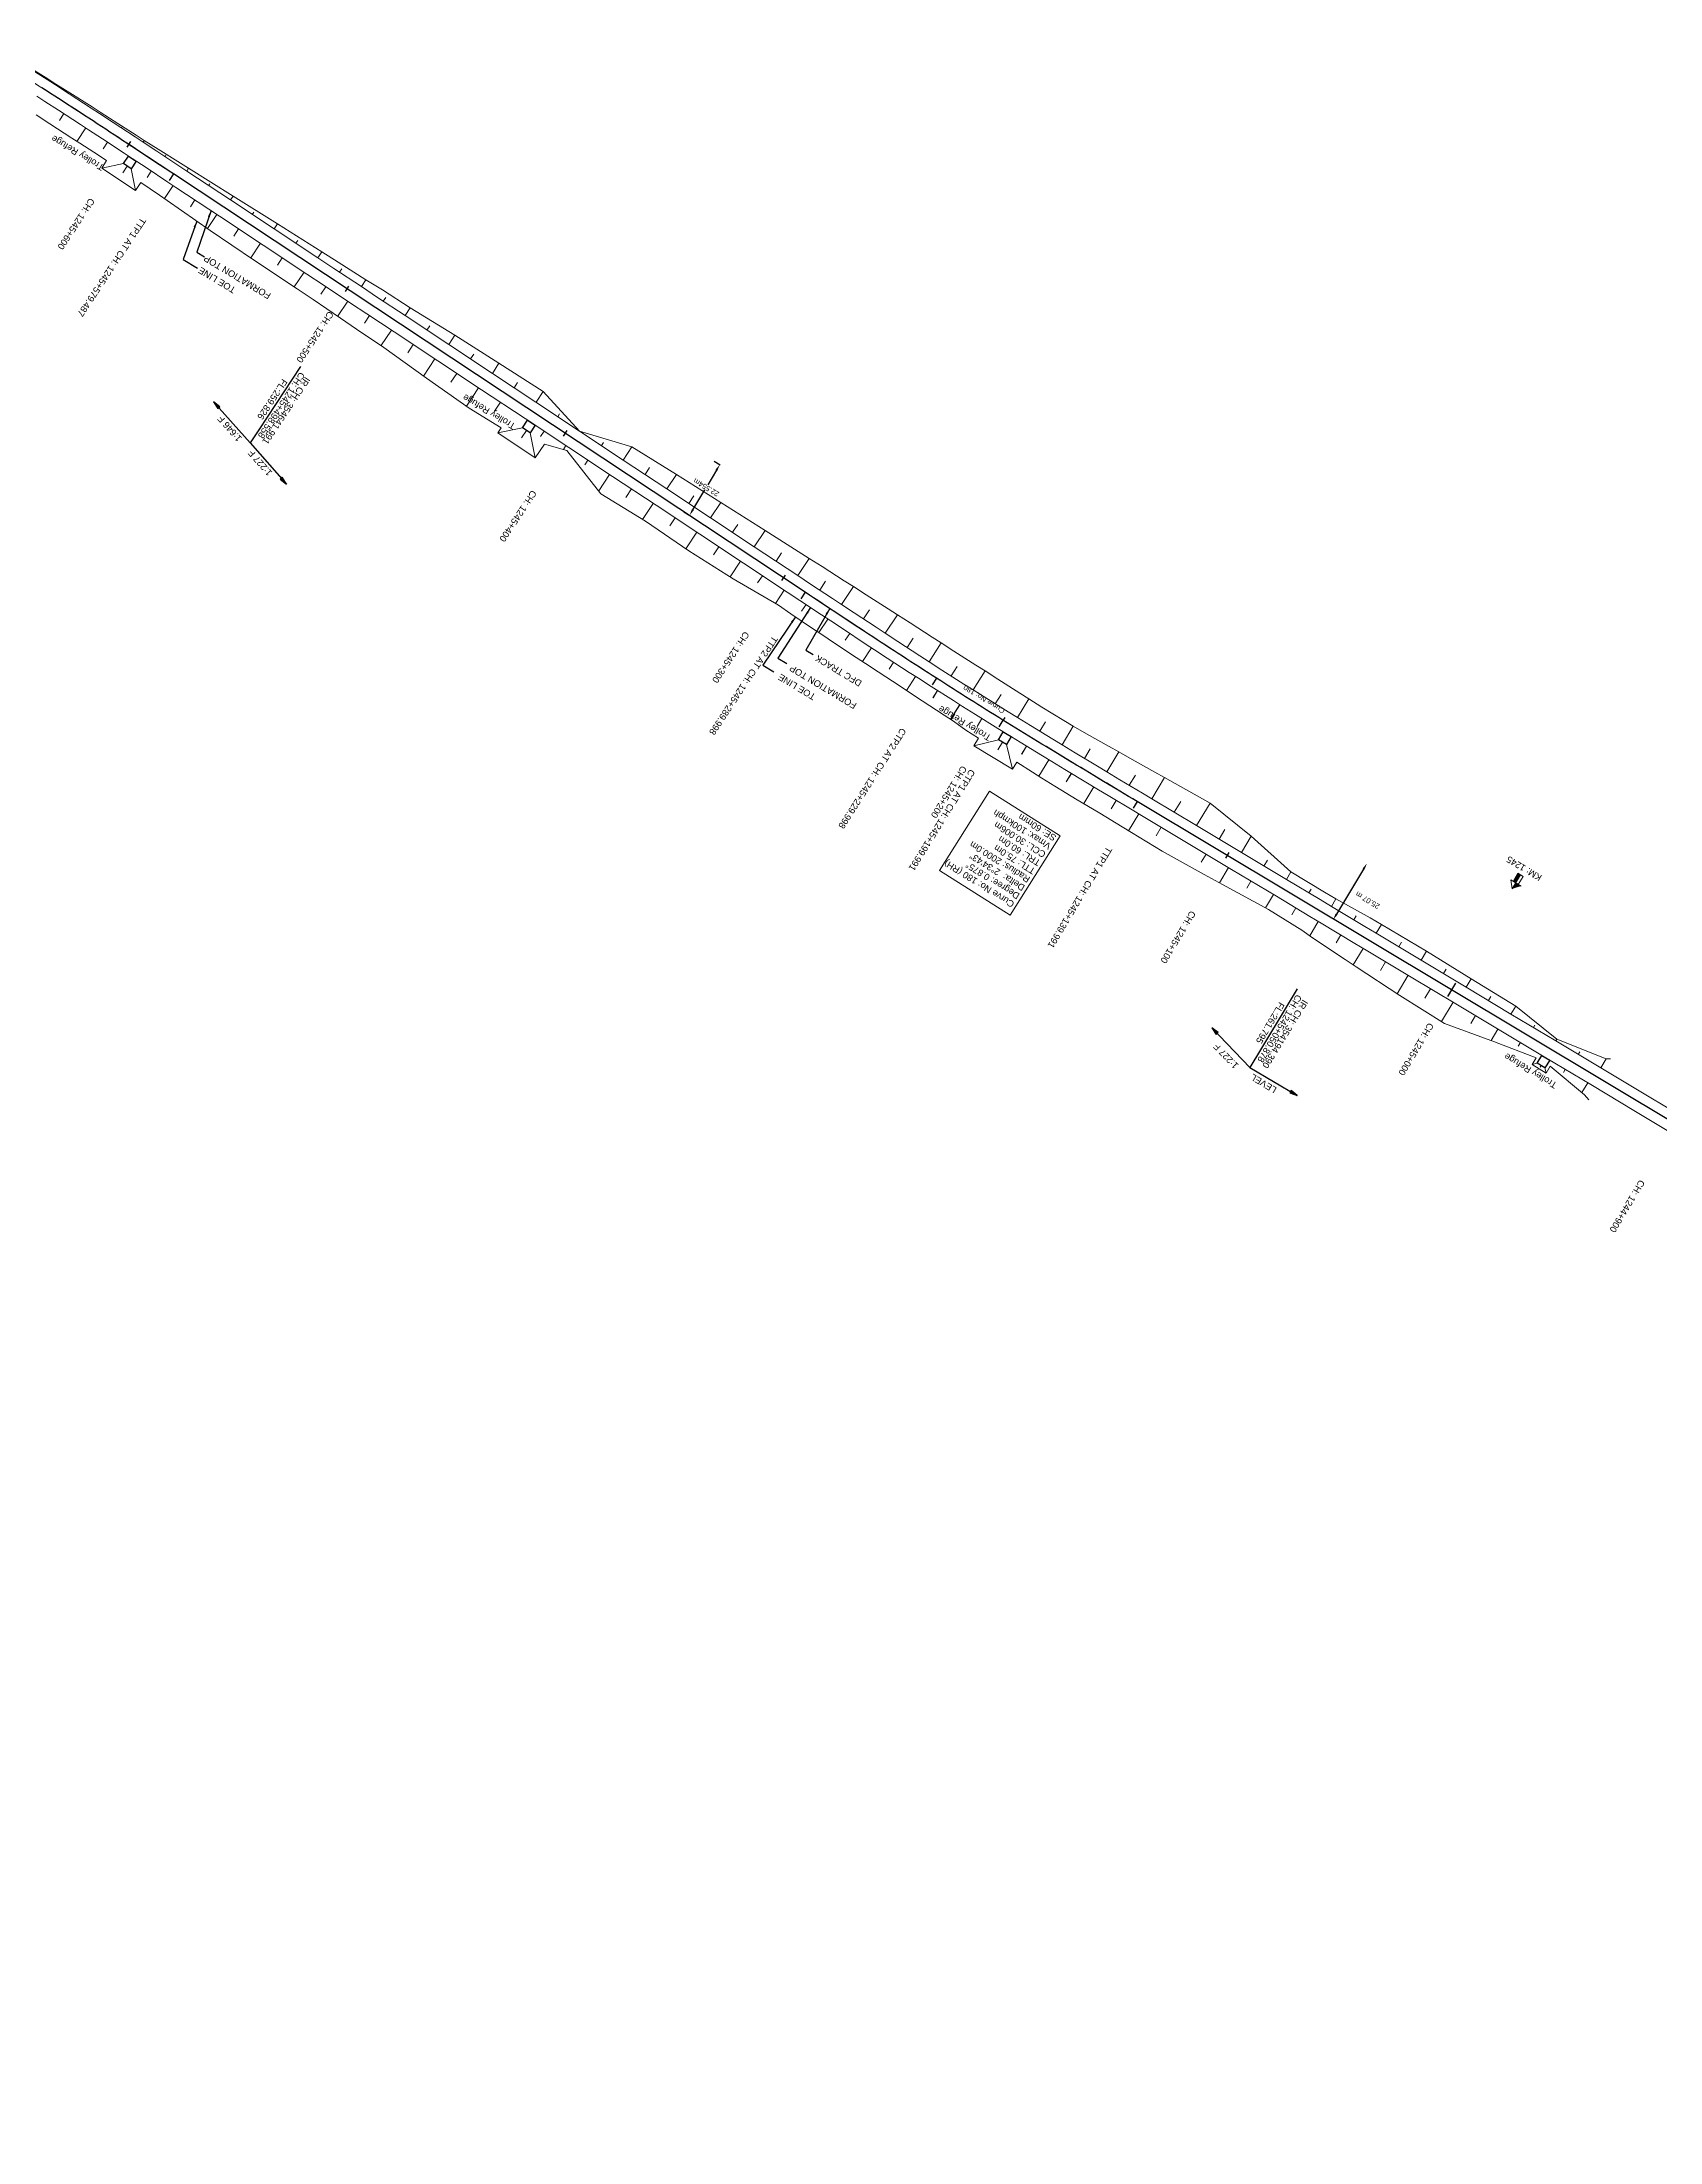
# Model space of a CAD drawing. Header units: metres. Extents: x 593990 to 610403, y 3402023 to 3411833.
# Drawn here: x 598592 to 599211, y 3408307 to 3409110 of the extents above; entities that cross this region are included whole.
import ezdxf
from ezdxf.enums import TextEntityAlignment as Align

# ---------------------------------------------------------------- set-up
doc = ezdxf.new("R2010")
doc.units = ezdxf.units.M
doc.header["$MEASUREMENT"] = 0
doc.linetypes.add('CENTER2', pattern=[1.125, 0.75, -0.125, 0.125, -0.125])
for name, color, linetype, lineweight in [('C-ALIG-DG-CURVE', 1, 'CENTER2', 70), ('C-ALIG-DG-LINE', 1, 'CENTER2', 70), ('C-ALIG-DG-SPIRAL', 1, 'CENTER2', 70), ('C-ALIG-LABL-DG', 1, 'Continuous', 25), ('C-ALIG-LABL-DG-MARK', 1, 'Continuous', 25), ('Km post', 1, 'Continuous', 13), ('Proposed Curve_Details', 10, 'Continuous', 0), ('PROPOSED DFCC TOE LINE', 239, 'Continuous', 0), ('PROPOSED DFCC TOE SLOPES', 239, 'Continuous', 0), ('PROPOSED DFCC TRACK', 1, 'Continuous', 0), ('PROPOSED FORMATION LINE - PLAN', 187, 'Continuous', 0), ('PROPOSED GRADES IN PLAN', 10, 'Continuous', 0)]:
    doc.layers.add(name, color=color, linetype=linetype, lineweight=lineweight)
doc.layers.add('Trolley Refuse', color=10, linetype='Continuous')
doc.styles.add('Arial', font='arial.ttf')
doc.styles.get("Standard").update_dxf_attribs({"font": 'arial.ttf'})
doc.styles.add('Style-Arial', font='arial.ttf')
doc.dimstyles.new('ISO-25', dxfattribs={"dimtxt": 2.5, "dimasz": 2.5, "dimexe": 1.25, "dimexo": 0.625, "dimtad": 1, "dimtxsty": 'Standard', "dimcen": 2.5, "dimadec": 0, "dimazin": 0, "dimtfac": 1, "dimtmove": 0, "dimatfit": 3, "dimfxl": 1, "dimarcsym": 0})
doc.dimstyles.get("Standard").update_dxf_attribs({"dimtxt": 0.18, "dimasz": 0.18, "dimexe": 0.18, "dimexo": 0.0625, "dimgap": 0.09, "dimtad": 0, "dimtih": 1, "dimtoh": 1, "dimdec": 4, "dimzin": 0, "dimdsep": 46, "dimtxsty": 'Standard', "dimcen": 0.09, "dimadec": 0, "dimazin": 0, "dimtfac": 1, "dimtdec": 4, "dimtofl": 0, "dimtmove": 0, "dimatfit": 3, "dimfxl": 1, "dimtolj": 1, "dimtzin": 0, "dimarcsym": 0})

# ---------------------------------------------------------------- blocks, each defined once
blk = doc.blocks.new('*D111')
at = {"layer": 'Defpoints', "color": 0, "transparency": 16777216}
for p in [(599098.52, 3408795.73), (599085.64, 3408774.22), (599085.64, 3408774.22)]:
    blk.add_point(p, dxfattribs=at)
at = {"layer": 'PROPOSED DFCC TRACK', "color": 0, "lineweight": -2, "transparency": 16777216}
blk.add_line((599097.24, 3408793.58), (599086.92, 3408776.37), dxfattribs=at)
at = {"layer": 'PROPOSED DFCC TRACK', "color": 0, "transparency": 16777216}
for points in [[(599096.88, 3408793.8), (599097.6, 3408793.37), (599098.52, 3408795.73)], [(599086.57, 3408776.58), (599087.28, 3408776.15), (599085.64, 3408774.22)]]:
    blk.add_solid(points, dxfattribs=at)
at = {"layer": 'PROPOSED DFCC TRACK', "color": 0, "lineweight": 0, "transparency": 16777216, "insert": (599098.79, 3408781.67), "char_height": 2, "attachment_point": 5, "rotation": 149, "style": 'Style-Arial'}
blk.add_mtext('\\A1;\\A1;25.07 m', dxfattribs=at)
blk = doc.blocks.new('TerminatorOpen_0.5')
at = {"color": 0, "linetype": 'ByBlock', "lineweight": -2}
for q in [(-1, 0.25), (-1, 0), (-1, -0.25)]:
    blk.add_line((0, 0), q, dxfattribs=at)
blk = doc.blocks.new('*D140')
at = {"layer": 'Defpoints', "color": 0, "transparency": 16777216}
for p in [(598848.99, 3408949.44), (598851.27, 3408948.07), (598837.43, 3408930.07)]:
    blk.add_point(p, dxfattribs=at)
at = {"layer": 'PROPOSED DFCC TRACK', "color": 0, "lineweight": -2, "transparency": 16777216}
for p, q in [((598849.99, 3408945.93), (598846.67, 3408940.36)), ((598849.1, 3408949.37), (598851.38, 3408948.01)), ((598840.99, 3408930.85), (598845.49, 3408938.39)), ((598837.53, 3408930.01), (598839.82, 3408928.64))]:
    blk.add_line(p, q, dxfattribs=at)
at = {"layer": 'PROPOSED DFCC TRACK', "color": 0, "transparency": 16777216}
for points in [[(598849.63, 3408946.14), (598850.35, 3408945.71), (598851.27, 3408948.07)], [(598840.63, 3408931.07), (598841.35, 3408930.64), (598839.71, 3408928.71)]]:
    blk.add_solid(points, dxfattribs=at)
at = {"layer": 'PROPOSED DFCC TRACK', "color": 0, "lineweight": 0, "transparency": 16777216, "insert": (598846.08, 3408939.37), "char_height": 2, "attachment_point": 5, "rotation": 149, "style": 'Style-Arial'}
blk.add_mtext('\\A1;22.554m', dxfattribs=at)
blk = doc.blocks.new('Direction')
h = blk.add_hatch(color=256)
h.dxf.hatch_style = 1
h.paths.add_polyline_path([(-5.54, 0), (-4.75, -0.13), (-4.75, 0.13)])
blk.add_lwpolyline([(-5.54, 0), (-4.75, -0.13), (-4.75, 0.13)], close=True)
blk.add_lwpolyline([(0, 0), (-5.54, 0)])
blk = doc.blocks.new('Tick Hor')
blk.add_lwpolyline([(-0.5, 0), (0.5, 0)])
blk = doc.blocks.new('KM Post')
at = {"layer": 'Km post', "lineweight": 13}
h = blk.add_hatch(color=256, dxfattribs=at)
h.paths.add_polyline_path([(0, -8.9), (1.6, -8.9), (1.6, -3.8), (0, -3.8)])
h.paths.add_polyline_path([(0, -3.8), (0, 0), (-3.4, -3.8)])
for p, q in [((0, -8.9), (0, 0)), ((3.1, -3.8), (0, 0)), ((3.1, -3.8), (-3.4, -3.8))]:
    blk.add_line(p, q, dxfattribs=at)
blk.add_lwpolyline([(1.6, -3.8), (1.6, -8.9), (-1.6, -8.9), (-1.6, -3.8)], dxfattribs=at)

msp = doc.modelspace()

# ---------------------------------------------------------------- linework, layer by layer
at = {"layer": 'C-ALIG-DG-CURVE', "color": 1, "linetype": 'Continuous', "lineweight": 30, "flags": 128}
msp.add_lwpolyline([(598959.4676, 3408850.4546, -0.00375081), (598934.0805, 3408866.4501)], format="xyb", dxfattribs=at)
at = {"layer": 'C-ALIG-DG-LINE', "color": 1, "linetype": 'Continuous', "lineweight": 30, "flags": 128}
for points in [[(598642.4917, 3409059.1106), (598640.8778, 3409060.179), (598639.2638, 3409061.2473), (598637.6498, 3409062.3155), (598636.0357, 3409063.3835), (598634.4214, 3409064.4513), (598632.807, 3409065.5189), (598631.1924, 3409066.5862), (598629.5775, 3409067.6531), (598627.9624, 3409068.7197), (598626.347, 3409069.7857), (598624.7312, 3409070.8513), (598623.1151, 3409071.9163), (598621.4986, 3409072.9807), (598619.8816, 3409074.0445), (598618.2642, 3409075.1075), (598616.6463, 3409076.1698), (598615.0278, 3409077.2313), (598613.4088, 3409078.2919), (598611.7892, 3409079.3516), (598610.169, 3409080.4104), (598608.5481, 3409081.4681), (598606.9265, 3409082.5248), (598605.3042, 3409083.5804), (598603.6811, 3409084.6347), (598602.0573, 3409085.6879), (598600.4326, 3409086.7398), (598598.8071, 3409087.7904), (598597.1807, 3409088.8397), (598595.5533, 3409089.8875), (598593.9251, 3409090.9338), (598592.2958, 3409091.9786)], [(598883.8845, 3408899.3179), (598642.4917, 3409059.1106)], [(599635.0375, 3408445.3986), (599010.7832, 3408819.3637)]]:
    msp.add_lwpolyline(points, dxfattribs=at)
at = {"layer": 'C-ALIG-DG-SPIRAL', "color": 1, "linetype": 'Continuous', "lineweight": 30, "flags": 128}
for points in [[(598934.0805, 3408866.4501), (598932.4512, 3408867.4949), (598930.8229, 3408868.5413), (598929.1956, 3408869.5891), (598927.5692, 3408870.6383), (598925.9436, 3408871.6889), (598924.319, 3408872.7408), (598922.6951, 3408873.7939), (598921.072, 3408874.8483), (598919.4497, 3408875.9039), (598917.8281, 3408876.9606), (598916.2072, 3408878.0183), (598914.587, 3408879.077), (598912.9674, 3408880.1367), (598911.3484, 3408881.1973), (598909.7299, 3408882.2588), (598908.112, 3408883.3211), (598906.4946, 3408884.3841), (598904.8776, 3408885.4479), (598903.2611, 3408886.5123), (598901.645, 3408887.5773), (598900.0292, 3408888.6429), (598898.4138, 3408889.7089), (598896.7987, 3408890.7755), (598895.1838, 3408891.8424), (598893.5692, 3408892.9097), (598891.9548, 3408893.9772), (598890.3405, 3408895.0451), (598888.7264, 3408896.1131), (598887.1124, 3408897.1813), (598885.4984, 3408898.2496), (598883.8845, 3408899.3179)], [(599010.7832, 3408819.3637), (599009.1228, 3408820.3584), (599007.4625, 3408821.3531), (599005.8023, 3408822.3479), (599004.1421, 3408823.3429), (599002.4821, 3408824.3381), (599000.8222, 3408825.3335), (598999.1625, 3408826.3293), (598997.503, 3408827.3254), (598995.8438, 3408828.3219), (598994.1848, 3408829.3189), (598992.5262, 3408830.3164), (598990.8679, 3408831.3145), (598989.21, 3408832.3132), (598987.5525, 3408833.3125), (598985.8954, 3408834.3126), (598984.2388, 3408835.3135), (598982.5827, 3408836.3152), (598980.9271, 3408837.3178), (598979.2721, 3408838.3213), (598977.6177, 3408839.3258), (598975.9639, 3408840.3313), (598974.3107, 3408841.3379), (598972.6583, 3408842.3456), (598971.0066, 3408843.3546), (598969.3556, 3408844.3647), (598967.7055, 3408845.3762), (598966.0561, 3408846.389), (598964.4076, 3408847.4031), (598962.76, 3408848.4188), (598961.1133, 3408849.4359), (598959.4676, 3408850.4545)]]:
    msp.add_lwpolyline(points, dxfattribs=at)
at = {"layer": 'C-ALIG-LABL-DG', "color": 1, "linetype": 'Continuous', "lineweight": 25}
msp.add_line((599130.8745, 3408747.422), (599129.5897, 3408745.2774), dxfattribs=at)
at = {"layer": 'C-ALIG-LABL-DG-MARK', "color": 1, "linetype": 'Continuous', "lineweight": 25}
for p, q in [((598642.4917, 3409059.1106), (598640.8357, 3409056.6091)), ((598883.8845, 3408899.3179), (598882.2285, 3408896.8163)), ((598934.0805, 3408866.4501), (598932.4622, 3408863.924)), ((598959.4676, 3408850.4546), (598957.8875, 3408847.9045)), ((599010.7832, 3408819.3637), (599009.2415, 3408816.7902))]:
    msp.add_line(p, q, dxfattribs=at)
at = {"layer": 'Proposed Curve_Details'}
msp.add_lwpolyline([(598962.226, 3408776.0008), (598981.3279, 3408806.3182), (598954.3048, 3408823.3445), (598935.2029, 3408793.0271)], close=True, dxfattribs=at)
at = {"layer": 'PROPOSED DFCC TOE LINE', "lineweight": 0, "flags": 128}
for points in [[(598585.5334, 3409101.0972), (598594.4853, 3409095.3966), (598597.6123, 3409093.4518), (598602.9664, 3409090.0618), (598611.4172, 3409084.685), (598614.5186, 3409082.7043), (598619.8535, 3409079.2913), (598628.2788, 3409073.8864), (598631.3725, 3409071.8983), (598636.7289, 3409068.5251), (598645.2086, 3409063.215), (598648.324, 3409061.2639), (598665.2821, 3409050.6489), (598682.2502, 3409040.0487), (598699.1595, 3409029.3599), (598705.4549, 3409025.4334), (598716.0712, 3409018.6746), (598722.3869, 3409014.7789), (598732.9826, 3409007.9888), (598750.0406, 3408997.5247), (598766.9041, 3408986.7665), (598783.7817, 3408976.0297), (598797.7239, 3408960.8585), (598817.7002, 3408954.8028), (598834.7103, 3408944.2662), (598851.6616, 3408933.6408), (598868.5454, 3408922.9134), (598885.4465, 3408912.2121), (598890.3555, 3408909.0935), (598898.794, 3408903.7337), (598902.3265, 3408901.4971), (598907.23, 3408898.3885), (598915.6061, 3408892.9718), (598919.1113, 3408890.7098), (598923.9814, 3408887.5728), (598932.3582, 3408882.1957), (598935.865, 3408879.9527), (598940.7501, 3408876.8618), (598949.1189, 3408871.4976), (598952.6171, 3408869.2512), (598957.4883, 3408866.1334), (598965.8742, 3408860.7939), (598969.3834, 3408858.5699), (598974.2787, 3408855.4769), (598982.7641, 3408850.2714), (598986.3311, 3408848.125), (598991.3824, 3408845.2659), (599000.0712, 3408840.3598), (599003.7061, 3408838.3108), (599008.773, 3408835.4568), (599017.486, 3408830.5526), (599021.1291, 3408828.5024), (599038.565, 3408818.6901), (599054.349, 3408806.1201), (599069.4787, 3408792.4579), (599082.2668, 3408784.7097), (599086.6753, 3408782.2461), (599099.7049, 3408774.9011), (599104.0966, 3408772.4093), (599121.2791, 3408762.1739), (599138.3173, 3408751.6975), (599155.3598, 3408741.2284), (599171.1062, 3408728.5957), (599189.9251, 3408721.0918), (599191.5453, 3408721.1177)], [(599183.3282, 3408705.4815), (599181.6973, 3408707.3573), (599168.588, 3408718.2467), (599167.0395, 3408715.6629), (599161.621, 3408718.9104), (599163.1431, 3408721.45), (599147.2205, 3408727.6416), (599128.0976, 3408734.6379), (599111.1305, 3408745.2329), (599094.403, 3408756.2279), (599090.1667, 3408758.979), (599077.7484, 3408767.3445), (599073.5886, 3408770.2233), (599060.8963, 3408778.1316), (599043.3126, 3408787.6973), (599036.3611, 3408791.4432), (599020.2556, 3408800.468), (599008.5575, 3408807.517), (599004.9941, 3408809.7001), (598996.4635, 3408814.9282), (598991.4546, 3408817.9079), (598987.858, 3408820.0493), (598979.2738, 3408825.2242), (598974.3187, 3408828.3141), (598970.7826, 3408830.57), (598964.735, 3408834.4592), (598963.115, 3408831.755), (598948.3446, 3408840.6033), (598950.1563, 3408843.6275), (598945.271, 3408846.6348), (598940.5086, 3408850.0508), (598936.9787, 3408852.3359), (598928.5592, 3408857.8311), (598923.7034, 3408861.0829), (598920.2129, 3408863.4263), (598911.8185, 3408868.9299), (598906.9217, 3408872.0992), (598903.4126, 3408874.4005), (598895.0425, 3408879.9104), (598890.2094, 3408883.1589), (598886.7397, 3408885.507), (598878.4568, 3408891.1185), (598873.635, 3408894.3689), (598856.3521, 3408904.4935), (598839.4177, 3408915.1444), (598822.9107, 3408926.441), (598805.8557, 3408936.9098), (598792.8296, 3408953.4649), (598784.2341, 3408955.8753), (598780.7715, 3408950.6445), (598766.4, 3408960.1578), (598767.7124, 3408962.1405), (598755.5492, 3408969.6131), (598739.1601, 3408981.0878), (598722.8987, 3408992.7555), (598712.4815, 3408999.8153), (598706.3284, 3409003.9565), (598695.9581, 3409011.0871), (598689.7847, 3409015.1977), (598673.139, 3409026.2848), (598656.5552, 3409037.4655), (598640.1659, 3409048.9398), (598637.1398, 3409051.0258), (598630.0608, 3409055.8783), (598628.0324, 3409052.8091), (598615.1255, 3409061.3393), (598617.0008, 3409064.1767), (598612.0407, 3409067.3921), (598606.7425, 3409070.8158), (598603.6695, 3409072.8096), (598595.3167, 3409078.2399), (598590.0302, 3409081.662)]]:
    msp.add_lwpolyline(points, dxfattribs=at)
at = {"layer": 'PROPOSED DFCC TOE SLOPES', "flags": 128}
for points in [[(598600.6401, 3409082.1335), (598598.9631, 3409079.5465)], [(598609.0111, 3409076.687), (598605.6423, 3409071.5297)], [(598622.5856, 3409076.7515), (598622.7674, 3409077.0284)], [(598622.5909, 3409076.748), (598622.7732, 3409077.0246)], [(598617.3647, 3409071.209), (598615.69, 3409068.6606)], [(598630.9415, 3409071.2463), (598631.3715, 3409071.8989)], [(598630.9467, 3409071.2429), (598631.3778, 3409071.8949)], [(598639.2881, 3409065.7274), (598639.5675, 3409066.15)], [(598639.2895, 3409065.7265), (598639.5691, 3409066.149)], [(598623.4192, 3409063.0325), (598615.1255, 3409061.3393)], [(598624.8792, 3409062.0677), (598623.2291, 3409059.5709)], [(598626.3391, 3409061.1028), (598628.0324, 3409052.8091)], [(598634.0493, 3409060.2007), (598632.4437, 3409057.7731)], [(598647.6285, 3409060.2074), (598648.3266, 3409061.2622)], [(598647.6288, 3409060.2073), (598648.327, 3409061.262)], [(598642.3874, 3409054.6825), (598639.0813, 3409049.6875)], [(598650.7258, 3409049.1628), (598649.0033, 3409046.5607)], [(598655.9674, 3409054.6874), (598656.3867, 3409055.321)], [(598664.3059, 3409049.1676), (598665.2852, 3409050.647)], [(598659.0644, 3409043.643), (598655.4755, 3409038.2214)], [(598672.6445, 3409043.6478), (598673.2068, 3409044.4973)], [(598667.4029, 3409038.1232), (598665.5787, 3409035.3675)], [(598680.9831, 3409038.128), (598682.2532, 3409040.0468)], [(598689.3216, 3409032.6082), (598690.0148, 3409033.6553)], [(598675.7415, 3409032.6034), (598672.0465, 3409027.0214)], [(598684.0801, 3409027.0836), (598682.2227, 3409024.2776)], [(598697.6602, 3409027.0884), (598699.1626, 3409029.358)], [(598692.4186, 3409021.5638), (598688.6881, 3409015.9282)], [(598705.9988, 3409021.5686), (598706.8181, 3409022.8063)], [(598714.3373, 3409016.0488), (598716.0743, 3409018.6727)], [(598700.7572, 3409016.044), (598698.8792, 3409013.2069)], [(598709.0958, 3409010.5242), (598705.2425, 3409004.7031)], [(598722.6759, 3409010.529), (598723.6205, 3409011.956)], [(598717.4343, 3409005.0044), (598715.4818, 3409002.0548)], [(598731.0145, 3409005.0092), (598732.9856, 3409007.9869)], [(598739.353, 3408999.4894), (598740.4339, 3409001.1221)], [(598725.7729, 3408999.4845), (598721.8079, 3408993.4947)], [(598734.1115, 3408993.9647), (598732.0348, 3408990.8275)], [(598747.6916, 3408993.9696), (598750.0437, 3408997.5227)], [(598742.4501, 3408988.4449), (598738.0888, 3408981.8565)], [(598756.0302, 3408988.4498), (598757.2528, 3408990.2967)], [(598764.3688, 3408982.93), (598766.9071, 3408986.7646)], [(598750.7886, 3408982.9251), (598748.5318, 3408979.5158)], [(598759.1272, 3408977.4053), (598754.4695, 3408970.369)], [(598772.7073, 3408977.4102), (598774.0266, 3408979.4032)], [(598767.4658, 3408971.8855), (598765.2085, 3408968.4756)], [(598781.0459, 3408971.8903), (598783.7842, 3408976.027)], [(598775.9172, 3408962.0936), (598766.4, 3408960.1578)], [(598777.3765, 3408961.1277), (598775.4811, 3408958.2644)], [(598784.1429, 3408960.8459), (598782.7625, 3408958.7605)], [(598789.3845, 3408966.3705), (598790.0699, 3408967.406)], [(598778.8357, 3408960.1617), (598780.7715, 3408950.6445)], [(598792.4815, 3408955.3261), (598791.4968, 3408953.8387)], [(598806.0616, 3408955.3309), (598806.8886, 3408956.5802)], [(598814.4002, 3408949.8111), (598817.7032, 3408954.8009)], [(598800.82, 3408949.8063), (598799.6523, 3408948.0422)], [(598822.7387, 3408944.2913), (598824.4735, 3408946.912)], [(598809.1586, 3408944.2865), (598804.9975, 3408938.0005)], [(598817.4972, 3408938.7667), (598815.3784, 3408935.5659)], [(598831.0773, 3408938.7715), (598834.7133, 3408944.2643)], [(598825.8357, 3408933.2469), (598821.7871, 3408927.1307)], [(598839.4159, 3408933.2517), (598841.3024, 3408936.1016)], [(598847.7544, 3408927.7319), (598851.6646, 3408933.6388)], [(598834.1743, 3408927.7271), (598832.1255, 3408924.632)], [(598842.5129, 3408922.2073), (598838.3302, 3408915.8886)], [(598856.093, 3408922.2121), (598858.0998, 3408925.2436)], [(598864.4316, 3408916.6923), (598868.5485, 3408922.9115)], [(598850.8515, 3408916.6874), (598848.8104, 3408913.604)], [(598872.7702, 3408911.1725), (598874.8846, 3408914.3666)], [(598859.19, 3408911.1676), (598855.2365, 3408905.1952)], [(598867.5286, 3408905.6478), (598865.6918, 3408902.873)], [(598881.1086, 3408905.6527), (598885.4492, 3408912.2103)], [(598875.8672, 3408900.128), (598872.4964, 3408895.0359)], [(598875.8673, 3408900.1279), (598872.4967, 3408895.0357)], [(598889.447, 3408900.1338), (598891.6685, 3408903.4911)], [(598897.7847, 3408894.6186), (598902.3271, 3408901.4967)], [(598884.2061, 3408894.6085), (598882.5187, 3408892.0592)], [(598884.2068, 3408894.608), (598882.52, 3408892.0583)], [(598892.5469, 3408889.0905), (598889.1135, 3408883.9006)], [(598892.5509, 3408889.0878), (598889.124, 3408883.8935)], [(598906.1286, 3408889.1171), (598908.4334, 3408892.6184)], [(598914.4776, 3408883.6303), (598919.1118, 3408890.7095)], [(598900.898, 3408883.581), (598899.1673, 3408880.9577)], [(598900.9029, 3408883.5778), (598899.1763, 3408880.9517)], [(598922.844, 3408878.1746), (598925.1669, 3408881.7476)], [(598909.2586, 3408878.084), (598905.8052, 3408872.8315)], [(598909.2687, 3408878.0773), (598905.8322, 3408872.8137)], [(598917.6421, 3408872.6105), (598915.928, 3408869.985)], [(598917.6514, 3408872.6045), (598915.945, 3408869.9739)], [(598931.2224, 3408872.7441), (598935.8659, 3408879.9522)], [(598926.0409, 3408867.1624), (598922.5845, 3408861.8341)], [(598926.057, 3408867.1519), (598922.6275, 3408861.8052)], [(598939.6294, 3408867.3614), (598941.942, 3408870.9884)], [(598948.0554, 3408862.011), (598952.6201, 3408869.2492)], [(598934.4743, 3408861.7529), (598932.7149, 3408859.01)], [(598934.4873, 3408861.7447), (598932.7391, 3408858.9943)], [(598942.9266, 3408856.3802), (598939.3713, 3408850.787)], [(598942.9451, 3408856.3685), (598939.4221, 3408850.7541)], [(598956.5146, 3408856.713), (598958.7556, 3408860.3063)], [(598964.9945, 3408851.4465), (598969.3885, 3408858.5667)], [(598951.4156, 3408851.0534), (598949.5595, 3408848.0955)], [(598951.4288, 3408851.0452), (598949.5852, 3408848.0796)], [(598973.5057, 3408846.2275), (598975.6669, 3408849.7635)], [(598957.7534, 3408842.9624), (598948.3446, 3408840.6033)], [(598959.2546, 3408842.0631), (598957.4922, 3408839.1211)], [(598960.7559, 3408841.1638), (598963.115, 3408831.755)], [(598968.4598, 3408840.521), (598966.598, 3408837.4897)], [(598968.4703, 3408840.5146), (598966.6183, 3408837.4768)], [(598982.0351, 3408841.0313), (598986.3367, 3408848.1218)], [(598977.0087, 3408835.3091), (598973.185, 3408829.0373)], [(598977.0201, 3408835.3021), (598973.2186, 3408829.0159)], [(598990.5858, 3408835.8654), (598992.8014, 3408839.5396)], [(598999.1482, 3408830.7116), (599003.7119, 3408838.3076)], [(598985.5771, 3408830.1273), (598983.6486, 3408826.9384)], [(598985.5832, 3408830.1236), (598983.6608, 3408826.931)], [(598994.15, 3408824.9651), (598990.3107, 3408818.589)], [(598994.1553, 3408824.9619), (598990.3264, 3408818.5796)], [(599007.721, 3408825.5705), (599010.0693, 3408829.488)], [(599016.2983, 3408820.4312), (599021.1327, 3408828.5004)], [(599002.7306, 3408819.8175), (599000.8159, 3408816.6259)], [(599002.7323, 3408819.8165), (599000.8192, 3408816.6238)], [(599024.8767, 3408815.2923), (599027.3635, 3408819.4434)], [(599033.4552, 3408810.1533), (599038.5679, 3408818.6878)], [(599011.3102, 3408814.6766), (599007.433, 3408808.2059)], [(599011.3105, 3408814.6764), (599007.434, 3408808.2053)], [(599019.889, 3408809.5374), (599017.9416, 3408806.2866)], [(599042.0337, 3408805.0143), (599044.2468, 3408808.7086)], [(599050.6122, 3408799.8752), (599054.3518, 3408806.1177)], [(599037.046, 3408799.2594), (599035.1926, 3408796.1655)], [(599045.6245, 3408794.1203), (599042.1515, 3408788.323)], [(599059.1907, 3408794.7362), (599060.5536, 3408797.0114)], [(599067.7692, 3408789.5972), (599069.4818, 3408792.456)], [(599054.203, 3408788.9813), (599052.5745, 3408786.263)], [(599076.3476, 3408784.4582), (599077.1911, 3408785.8661)], [(599062.7815, 3408783.8423), (599059.7379, 3408778.7618)], [(599071.36, 3408778.7033), (599069.8132, 3408776.1213)], [(599084.9261, 3408779.3192), (599086.6785, 3408782.2443)], [(599079.9385, 3408773.5643), (599076.6626, 3408768.0959)], [(599088.5169, 3408768.4252), (599086.7382, 3408765.456)], [(599093.5046, 3408774.1801), (599094.4487, 3408775.756)], [(599102.0831, 3408769.0411), (599104.0998, 3408772.4075)], [(599097.0954, 3408763.2862), (599093.2973, 3408756.946)], [(599110.6616, 3408763.9021), (599111.6763, 3408765.5959)], [(599119.2401, 3408758.7631), (599121.2822, 3408762.172)], [(599105.6739, 3408758.1472), (599103.6693, 3408754.801)], [(599114.2524, 3408753.0082), (599110.0285, 3408745.9572)], [(599127.8186, 3408753.624), (599128.8099, 3408755.2789)], [(599122.8309, 3408747.8692), (599120.6636, 3408744.2513)], [(599136.3971, 3408748.485), (599138.3204, 3408751.6956)], [(599144.9755, 3408743.346), (599145.9086, 3408744.9035)], [(599131.4094, 3408742.7301), (599126.9798, 3408735.3359)], [(599139.9879, 3408737.5911), (599138.1936, 3408734.5959)], [(599153.554, 3408738.207), (599155.3627, 3408741.2261)], [(599148.5664, 3408732.4521), (599145.9607, 3408728.1025)], [(599162.1325, 3408733.068), (599162.6842, 3408733.9889)], [(599170.711, 3408727.9289), (599171.1096, 3408728.5944)], [(599157.1449, 3408727.3131), (599156.2871, 3408725.8813)], [(599179.2895, 3408722.7899), (599179.9043, 3408723.8162)], [(599187.868, 3408717.6509), (599189.9289, 3408721.0912)], [(599163.5533, 3408719.3945), (599161.621, 3408718.9104)], [(599165.0544, 3408718.4948), (599164.6923, 3408717.8908)], [(599166.5554, 3408717.5952), (599167.0395, 3408715.6629)], [(599174.3018, 3408717.035), (599173.5949, 3408715.855)], [(599182.8803, 3408711.896), (599180.6717, 3408708.2092)]]:
    msp.add_lwpolyline(points, dxfattribs=at)
at = {"layer": 'PROPOSED DFCC TRACK', "linetype": 'Continuous', "lineweight": 0, "flags": 128}
msp.add_lwpolyline([(599865.5194, 3408307.3264), (599010.7832, 3408819.3637), (599004.3496, 3408823.2185), (598997.9178, 3408827.0763), (598991.4897, 3408830.9401), (598985.067, 3408834.813), (598978.6516, 3408838.6979), (598972.2454, 3408842.5978), (598965.8501, 3408846.5157), (598959.4676, 3408850.4546, -0.00375081), (598934.0805, 3408866.4501), (598927.7724, 3408870.5071), (598921.4777, 3408874.5846), (598915.1945, 3408878.6799), (598908.9209, 3408882.7899), (598902.6551, 3408886.9116), (598896.395, 3408891.0422), (598890.1388, 3408895.1786), (598883.8845, 3408899.318), (598642.4917, 3409059.1106), (598636.2374, 3409063.25), (598629.9812, 3409067.3865), (598623.7212, 3409071.517), (598617.4553, 3409075.6388), (598611.1817, 3409079.7487), (598604.8985, 3409083.844), (598598.6038, 3409087.9216), (598592.2957, 3409091.9785, 0.0039718), (598565.4054, 3409108.9046)], format="xyb", dxfattribs=at)
at = {"layer": 'PROPOSED FORMATION LINE - PLAN', "lineweight": 0, "flags": 128}
for points in [[(599222.1788, 3408697.0967), (599205.0219, 3408707.3747), (599187.8649, 3408717.6528), (599170.7079, 3408727.9308), (599153.5509, 3408738.2089), (599136.3939, 3408748.4869), (599119.237, 3408758.7649), (599102.08, 3408769.043), (599097.7496, 3408771.6371), (599084.923, 3408779.321), (599080.5927, 3408781.9151), (599067.766, 3408789.5991), (599050.6091, 3408799.8771), (599033.4521, 3408810.1551), (599016.2951, 3408820.4332), (599012.7103, 3408822.5807), (599004.1339, 3408827.7201), (598999.1443, 3408830.7139), (598995.5644, 3408832.865), (598987.0062, 3408838.0226), (598982.0312, 3408841.0336), (598978.4636, 3408843.2), (598969.941, 3408848.4042), (598964.9908, 3408851.4488), (598961.4428, 3408853.6423), (598952.9697, 3408858.9218), (598948.0524, 3408862.0129), (598944.5231, 3408864.2437), (598936.1033, 3408869.6078), (598931.2201, 3408872.7457), (598927.71, 3408875.0124), (598919.3368, 3408880.4537), (598914.4753, 3408883.6318), (598910.9791, 3408885.9246), (598902.6325, 3408891.4181), (598897.7824, 3408894.6201), (598894.2925, 3408896.9272), (598885.9545, 3408902.445), (598881.1057, 3408905.6546), (598864.4286, 3408916.6943), (598847.7515, 3408927.7339), (598831.0743, 3408938.7735), (598814.3972, 3408949.8131), (598797.72, 3408960.8527), (598781.0429, 3408971.8923), (598764.3658, 3408982.9319), (598747.6886, 3408993.9716), (598731.0115, 3409005.0112), (598720.5188, 3409011.9569), (598714.3343, 3409016.0508), (598703.8417, 3409022.9965), (598697.6572, 3409027.0904), (598680.9801, 3409038.13), (598664.3029, 3409049.1696), (598647.6258, 3409060.2092), (598644.5616, 3409062.2376), (598636.221, 3409067.7571), (598630.9418, 3409071.2461), (598627.8731, 3409073.2714), (598619.5135, 3409078.7735), (598614.2176, 3409082.2442), (598611.1375, 3409084.2563), (598602.7407, 3409089.7129), (598597.4166, 3409093.1476), (598594.3185, 3409095.1362), (598585.3682, 3409100.8363)], [(599218.3246, 3408690.6628), (599201.1676, 3408700.9409), (599184.0106, 3408711.2189), (599166.8536, 3408721.4969), (599149.6967, 3408731.775), (599132.5397, 3408742.053), (599115.3827, 3408752.3311), (599098.2257, 3408762.6091), (599093.8954, 3408765.2033), (599081.0687, 3408772.8872), (599076.7384, 3408775.4813), (599063.9118, 3408783.1652), (599046.7548, 3408793.4432), (599029.5978, 3408803.7213), (599012.4408, 3408813.9993), (599008.8561, 3408816.1468), (599000.2769, 3408821.2878), (598995.2833, 3408824.2841), (598991.6994, 3408826.4376), (598983.1279, 3408831.6033), (598978.1426, 3408834.6205), (598974.5665, 3408836.792), (598966.0199, 3408842.0109), (598961.0533, 3408845.0656), (598957.4925, 3408847.2669), (598948.9875, 3408852.5664), (598944.0517, 3408855.669), (598940.5092, 3408857.9083), (598932.0577, 3408863.2925), (598927.157, 3408866.4415), (598923.6356, 3408868.7157), (598915.2387, 3408874.1723), (598910.366, 3408877.3578), (598906.8627, 3408879.6552), (598898.5031, 3408885.1573), (598893.6478, 3408888.3627), (598890.1553, 3408890.6715), (598881.8146, 3408896.191), (598876.9659, 3408899.4007), (598860.2887, 3408910.4403), (598843.6116, 3408921.4799), (598826.9345, 3408932.5196), (598810.2573, 3408943.5592), (598793.5802, 3408954.5988), (598776.903, 3408965.6384), (598760.2259, 3408976.678), (598743.5488, 3408987.7176), (598726.8716, 3408998.7572), (598716.379, 3409005.703), (598710.1945, 3409009.7969), (598699.7018, 3409016.7426), (598693.5174, 3409020.8365), (598676.8402, 3409031.8761), (598660.1631, 3409042.9157), (598643.4859, 3409053.9553), (598640.4217, 3409055.9837), (598632.0837, 3409061.5015), (598626.8089, 3409064.9876), (598623.7437, 3409067.0106), (598615.3971, 3409072.5041), (598610.1122, 3409075.9676), (598607.0394, 3409077.9749), (598598.6662, 3409083.4162), (598593.3598, 3409086.8395), (598590.273, 3409088.8208)]]:
    msp.add_lwpolyline(points, dxfattribs=at)
at = {"layer": 'Trolley Refuse'}
for points in [[(598625.349, 3409065.9525), (598628.2689, 3409064.0227), (598626.3391, 3409061.1028), (598623.4192, 3409063.0325)], [(598777.8491, 3408965.0121), (598780.7676, 3408963.0802), (598778.8357, 3408960.1617), (598775.9172, 3408962.0936)], [(598959.5521, 3408845.9649), (598962.5545, 3408844.1662), (598960.7559, 3408841.1638), (598957.7534, 3408842.9624)], [(599165.3526, 3408722.3966), (599168.3547, 3408720.5973), (599166.5554, 3408717.5952), (599163.5533, 3408719.3945)]]:
    msp.add_lwpolyline(points, close=True, dxfattribs=at)

# ---------------------------------------------------------------- block references
at = {"layer": 'C-ALIG-LABL-DG', "color": 1, "linetype": 'Continuous', "lineweight": 25}
for name, p, xscale, yscale, zscale, rotation in [('Tick Hor', (598625.3803, 3409070.4234), 2.5, 2.5, 2.5, 236.5974534814773), ('Tick Hor', (598708.7725, 3409015.2353), 2.5, 2.5, 2.5, 236.4969745851937), ('Tick Hor', (598792.1582, 3408960.0372), 2.5, 2.5, 2.5, 236.4969745851937), ('Direction', (598671.7938, 3408956.3844), 3.789791541545083, 3.789791541545083, 3.789791541545083, 131.4969745852942), ('Tick Hor', (598875.5439, 3408904.8391), 2.5, 2.5, 2.5, 236.4969745851937), ('Tick Hor', (598959.4602, 3408850.4592), 2.500000000000002, 2.500000000000002, 2.500000000000002, 238.2160073894327), ('Tick Hor', (599045.0896, 3408798.8122), 2.5, 2.5, 2.5, 239.0759037405221), ('Tick Hor', (599130.8745, 3408747.422), 6.000000000000004, 6.000000000000004, 6.000000000000004, 239.0759037405221)]:
    msp.add_blockref(name, p, dxfattribs=dict(at, xscale=xscale, yscale=yscale, zscale=zscale, rotation=rotation))

# ---------------------------------------------------------------- texts
at = {"layer": 'Proposed Curve_Details', "insert": (598960.4459, 3408854.5622, -0.1719), "char_height": 2, "attachment_point": 7, "rotation": 147.8529012, "line_spacing_factor": 0.9, "style": 'Style-Arial'}
msp.add_mtext('Curve No: 180', dxfattribs=at)
at = {"layer": 'Proposed Curve_Details', "lineweight": 0, "insert": (598980.1096, 3408806.227), "char_height": 2.5, "attachment_point": 7, "rotation": 147.7864511, "line_spacing_factor": 0.9, "style": 'Style-Arial'}
msp.add_mtext('Curve No: 180{\\C1; (RH)}\\PDegree: 0.875%%D\\PDelta:  2%%D34\'43"\\PRadius: 2000.0m\\PTTL: 75.0m\\PTRL: 60.0m\\PCCL: 30.006m\\PVmax: 100kmph\\PSE: 60mm', dxfattribs=at)
at = {"layer": 'PROPOSED DFCC TOE LINE', "lineweight": 0}
for p in [(598652.9765, 3409023.7014, 306.8582), (598874.5282, 3408868.3099, 306.8582)]:
    msp.add_text('TOE LINE', height=2.5, rotation=149, dxfattribs=at).set_placement(p, align=Align.RIGHT)
at = {"layer": 'PROPOSED DFCC TRACK', "color": 10, "linetype": 'Continuous', "lineweight": -3, "ltscale": 5}
msp.add_text('DFC TRACK', height=2.5, rotation=149, dxfattribs=at).set_placement((598888.6857, 3408875.5509), align=Align.RIGHT)
at = {"layer": 'PROPOSED FORMATION LINE - PLAN', "lineweight": 0}
for p in [(598655.0736, 3409028.255, 306.8582), (598878.8657, 3408871.7051, 306.8582)]:
    msp.add_text('FORMATION TOP', height=2.5, rotation=149, dxfattribs=at).set_placement(p, align=Align.RIGHT)
at = {"layer": 'PROPOSED GRADES IN PLAN', "color": 7, "lineweight": 0, "char_height": 2.5, "attachment_point": 4, "line_spacing_factor": 0.84, "style": 'Style-Arial'}
for s, insert, rotation in [('IR CH: 354641.991', (598693.8536, 3408981.1797), 236.497), ('IR CH: 354194.390', (599075.076, 3408743.3218), 238.4531426)]:
    msp.add_mtext(s, dxfattribs=dict(at, insert=insert, rotation=rotation))
at = {"layer": 'Trolley Refuse'}
for p in [(598616.2669, 3409062.3655), (598773.4795, 3408963.4595), (598955.2244, 3408844.4789), (599171.4083, 3408711.7517)]:
    msp.add_text('Trolley Refuge', height=2.5, rotation=149.1766896, dxfattribs=at).set_placement(p)

# ---------------------------------------------------------------- dimensions: what is measured, and where the dimension line sits
at = {"layer": 'PROPOSED DFCC TRACK', "color": 10, "lineweight": 0}
dim = msp.add_linear_dim(base=(598851.2736, 3408948.0717), p1=(598837.4269, 3408930.0712), p2=(598848.9905, 3408949.4351), angle=59.1555218, dimstyle='Standard', override={"dimtxt": 2, "dimasz": 2.5, "dimexe": 0.125, "dimexo": 0.125, "dimgap": 0.125, "dimtad": 1, "dimtih": 0, "dimtoh": 0, "dimdec": 3, "dimzin": 11, "dimpost": 'm', "dimtxsty": 'Style-Arial', "dimsah": 1, "dimadec": 4, "dimazin": 3, "dimtmove": 2, "dimatfit": 1, "dimldrblk": 'TerminatorOpen_0.5', "dimfrac": 2, "dimtzin": 11}, dxfattribs=at)
dim.commit()
dim.dimension.update_dxf_attribs({"geometry": '*D140', "text_midpoint": (598846.0794, 3408939.3738), "dimtype": 129, "text_rotation": 149})
dim = msp.add_linear_dim(base=(599085.6396, 3408774.2205), p1=(599098.5233, 3408795.7271), p2=(599085.6396, 3408774.2205), angle=239.0759037, text='\\A1;<> m', dimstyle='Standard', override={"dimtxt": 2, "dimasz": 2.5, "dimexe": 0.125, "dimexo": 0.125, "dimgap": 0.125, "dimtad": 1, "dimtih": 0, "dimtoh": 0, "dimdec": 3, "dimzin": 11, "dimtxsty": 'Style-Arial', "dimsah": 1, "dimadec": 4, "dimazin": 3, "dimtmove": 2, "dimatfit": 1, "dimldrblk": 'TerminatorOpen_0.5', "dimfrac": 2, "dimtzin": 11}, dxfattribs=at)
dim.commit()
dim.dimension.update_dxf_attribs({"geometry": '*D111', "text_midpoint": (599098.7867, 3408781.6672), "dimtype": 129, "text_rotation": 149})

# ---------------------------------------------------------------- leaders
at = {"layer": 'PROPOSED DFCC TOE LINE', "lineweight": 0}
for points in [[(598651.4106, 3409041.0673), (598646.2238, 3409026.3821), (598651.7311, 3409023.0647)], [(598880.1954, 3408889.9407), (598867.7642, 3408871.4178), (598871.9429, 3408868.9007)]]:
    msp.add_leader(points, dimstyle='ISO-25', override={"dimtxt": 3, "dimasz": 2.5, "dimgap": 0.625, "dimtad": 0, "dimdec": 3, "dimzin": 2, "dimtdec": 3}, dxfattribs=at)
at = {"layer": 'PROPOSED DFCC TRACK', "color": 10, "linetype": 'Continuous', "lineweight": -3, "ltscale": 5}
msp.add_leader([(598893.2669, 3408893.1104, 130.919), (598884.1261, 3408877.2399, 130.919), (598886.9693, 3408875.5272, 130.919)], dimstyle='ISO-25', override={"dimtxt": 3, "dimasz": 2.5, "dimgap": 0.625, "dimtad": 0, "dimdec": 3, "dimzin": 2, "dimtdec": 3}, dxfattribs=at)
at = {"layer": 'PROPOSED FORMATION LINE - PLAN', "lineweight": 0}
for points in [[(598656.8776, 3409045.0906), (598651.4602, 3409029.1821), (598654.4193, 3409027.3996)], [(598885.9849, 3408893.4313), (598873.4677, 3408874.1277), (598876.8972, 3408872.0618)]]:
    msp.add_leader(points, dimstyle='ISO-25', override={"dimtxt": 3, "dimasz": 2.5, "dimgap": 0.625, "dimtad": 0, "dimdec": 3, "dimzin": 2, "dimtdec": 3}, dxfattribs=at)

# ---------------------------------------------------------------- next in the draw order: texts
at = {"layer": 'C-ALIG-LABL-DG', "color": 1, "linetype": 'Continuous', "lineweight": 25, "char_height": 2.5, "style": 'Arial', "bg_fill": 3, "box_fill_scale": 1.04, "bg_fill_color": 256, "bg_fill_true_color": 13158600, "bg_fill_transparency": 0}
for s, insert, width, attachment_point, rotation in [('TTP1 AT CH: 1245+579.487', (598606.6681, 3409004.9933), 44.561255, 6, 236.4970001), ('1:646 F', (598668.8782, 3408958.2242), 11.415894, 7, 131.4969746), ('CH: 1245+400', (598780.3982, 3408937.8515), 22.502814, 4, 236.4969746), ('TTP2 AT CH: 1245+289.998', (598848.0611, 3408845.2005), 44.566422, 6, 236.497202), ('CTP1 AT CH: 1245+199.991', (598924.3356, 3408793.2568), 44.373516, 6, 238.2162594), ('TTP1 AT CH: 1245+139.991', (598977.4309, 3408763.6894), 44.073823, 6, 239.0759037), ('KM: 1245', (599164.3325, 3408788.8732), 14.698738, 1, 149.0759037), ('CH: 1245+100', (599032.1907, 3408777.2802), 22.502814, 4, 239.0759037), ('CH: 1245+000', (599123.1146, 3408734.4685), 22.502814, 4, 239.0759037), ('1:227 F', (599049.6538, 3408718.7382), 11.415894, 7, 134.0759037), ('CH: 1244+900', (599203.7604, 3408674.4998), 22.502814, 4, 239.0759037)]:
    msp.add_mtext(s, dxfattribs=dict(at, insert=insert, width=width, attachment_point=attachment_point, rotation=rotation))

# ---------------------------------------------------------------- next in the draw order: block references
at = {"layer": 'C-ALIG-LABL-DG', "color": 1, "linetype": 'Continuous', "lineweight": 25, "xscale": 0.7, "yscale": 0.7, "zscale": 0.7, "rotation": 149.0759037405979}
msp.add_blockref('KM Post', (599154.0001, 3408786.0252), dxfattribs=at)

# ---------------------------------------------------------------- next in the draw order: texts
at = {"layer": 'C-ALIG-LABL-DG', "color": 1, "linetype": 'Continuous', "lineweight": 25, "char_height": 2.5, "style": 'Arial', "bg_fill": 3, "box_fill_scale": 1.04, "bg_fill_color": 256, "bg_fill_true_color": 13158600, "bg_fill_transparency": 0}
for s, insert, width, attachment_point, rotation in [('CH: 1245+600', (598611.5623, 3409049.4693), 22.502814, 4, 236.5974535), ('1:227 F', (598672.6306, 3408953.9853), 11.415894, 9, 131.4969746), ('CH: 1245+300', (598861.6892, 3408883.9093), 22.502814, 4, 236.4969746), ('CTP2 AT CH: 1245+229.998', (598897.4473, 3408809.3653), 44.866115, 6, 237.3566403), ('CH: 1245+200', (598944.7494, 3408832.6421), 22.502814, 4, 238.2160074), ('LEVEL', (599054.9767, 3408715.5154), 10.597766, 9, 149.0759037)]:
    msp.add_mtext(s, dxfattribs=dict(at, insert=insert, width=width, attachment_point=attachment_point, rotation=rotation))

# ---------------------------------------------------------------- next in the draw order: texts
at = {"layer": 'C-ALIG-LABL-DG', "color": 1, "linetype": 'Continuous', "lineweight": 25, "char_height": 2.5, "width": 29.381975, "attachment_point": 5, "style": 'Arial', "bg_fill": 3, "box_fill_scale": 1.04, "bg_fill_color": 256, "bg_fill_true_color": 13158600, "bg_fill_transparency": 0}
for s, insert, rotation in [('CH: 1245+498.558\\PFL:259.826', (598682.0356, 3408971.8561), 236.4969746), ('CH: 1245+050.878\\PFL:261.795', (599063.3604, 3408733.725), 239.0759037)]:
    msp.add_mtext(s, dxfattribs=dict(at, insert=insert, rotation=rotation))

# ---------------------------------------------------------------- next in the draw order: linework, layer by layer
at = {"layer": 'C-ALIG-LABL-DG', "color": 1, "linetype": 'Continuous', "lineweight": 25}
for p, q in [((598691.1132, 3408985.5694), (598671.7938, 3408956.3844)), ((599071.8118, 3408747.8328), (599053.8252, 3408717.8081))]:
    msp.add_line(p, q, dxfattribs=at)

# ---------------------------------------------------------------- next in the draw order: block references
for p, xscale, yscale, zscale, rotation in [((598671.7938, 3408956.3844), 3.789791541545083, 3.789791541545083, 3.789791541545083, 311.4969745852943), ((599053.8252, 3408717.8081), 3.789791541545083, 3.789791541545083, 3.789791541545083, 314.0759037404479), ((599053.8252, 3408717.8081), 3.789791541545084, 3.789791541545084, 3.789791541545084, 149.0759037404479)]:
    msp.add_blockref('Direction', p, dxfattribs=dict(at, xscale=xscale, yscale=yscale, zscale=zscale, rotation=rotation))

# ---------------------------------------------------------------- next in the draw order: texts
at = {"layer": 'C-ALIG-LABL-DG', "color": 1, "style": 'Arial'}
msp.add_text('CH: 1245+500', height=2.5, rotation=236.4969746, dxfattribs=at).set_placement((598701.8221, 3409006.9263))

doc.saveas('drawing.dxf')
